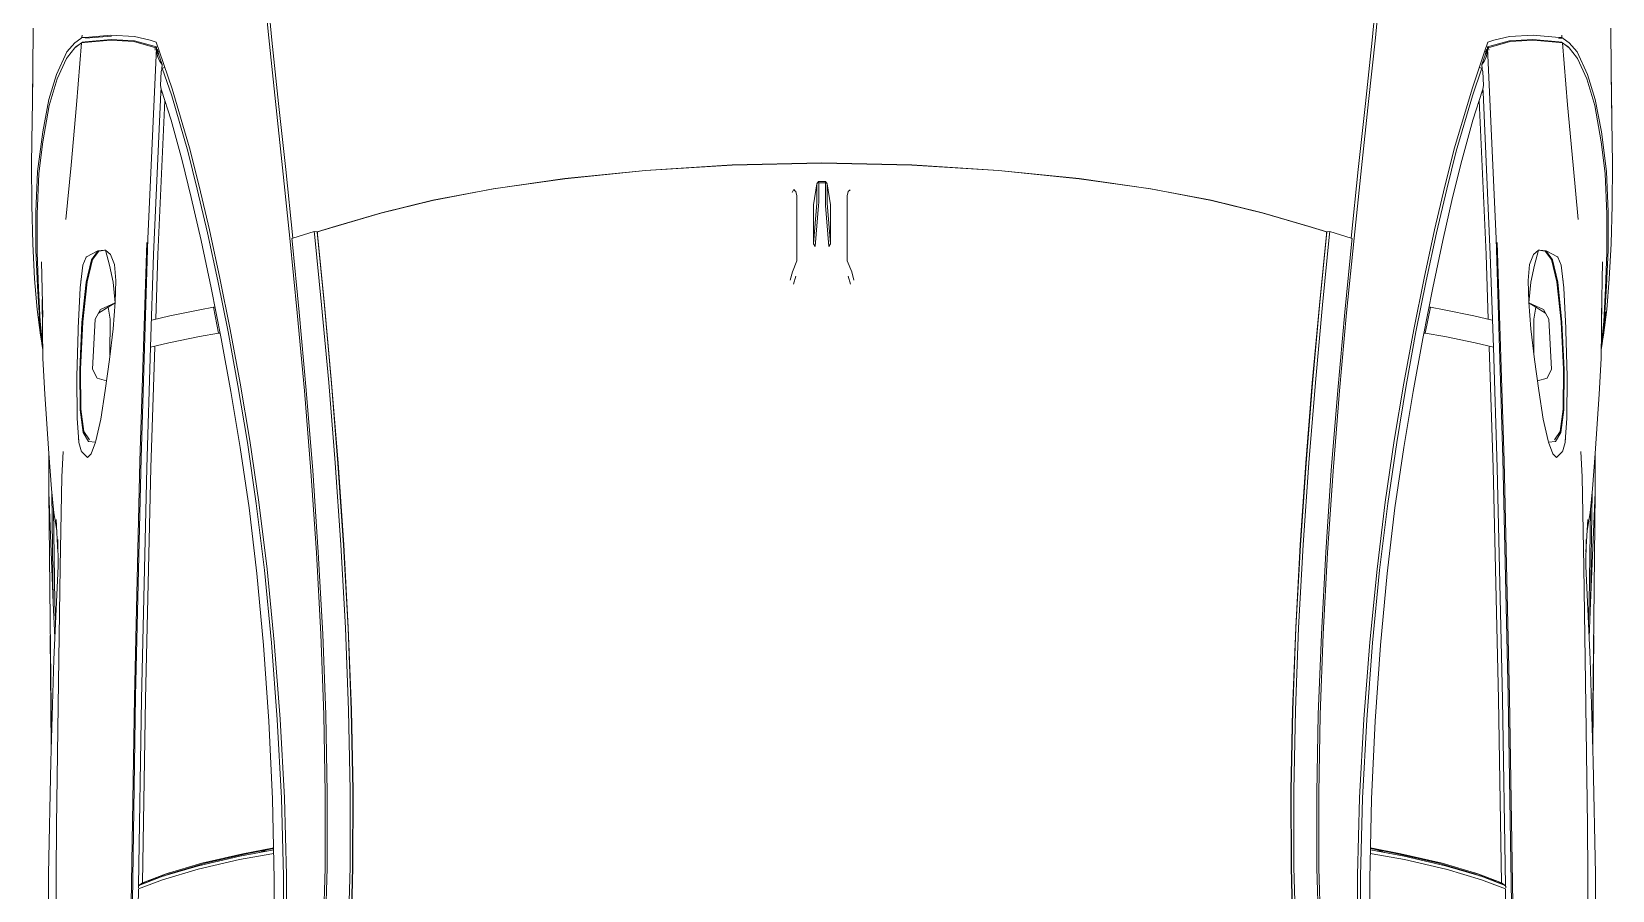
# Model space of a CAD drawing. Header units: millimetres. Extents: x -5354 to 175654, y 1543 to 8261111.
# Drawn here: x 17334 to 19207, y 11843 to 12861 of the extents above; entities that cross this region are included whole.
import ezdxf

# ---------------------------------------------------------------- set-up
doc = ezdxf.new("R2010")
doc.units = ezdxf.units.MM
doc.layers.add('Moveis', color=250, linetype='Continuous', lineweight=13)

msp = doc.modelspace()

# ---------------------------------------------------------------- linework, layer by layer
at = {"layer": 'Moveis', "extrusion": (2.24964e-32, 1.22465e-16, -1)}
for p, q in [((17607.5, 12926.5), (17614.7, 12853.3)), ((17611.4, 12923.5), (17618.5, 12850.6)), ((18922.6, 12850.6), (18929.7, 12923.5)), ((18926.4, 12853.3), (18933.5, 12926.5)), ((17335, 12815.4), (17335.6, 12864.7)), ((17393.4, 12853.5), (17391.9, 12852.5)), ((17393.4, 12853.5), (17393.7, 12856.6)), ((17397, 12853.7), (17393.4, 12853.5)), ((17427.7, 12856.4), (17397, 12853.7)), ((17428.2, 12855.4), (17397.5, 12852.7)), ((17455.6, 12854.7), (17427.7, 12856.4)), ((17474.1, 12850.7), (17455.6, 12854.7)), ((19085.4, 12854.7), (19067, 12850.7)), ((19113.4, 12856.4), (19085.4, 12854.7)), ((19144.1, 12853.7), (19113.4, 12856.4)), ((19147.6, 12853.5), (19144.1, 12853.7)), ((19147.4, 12856.6), (19147.6, 12853.5)), ((19149.1, 12852.5), (19147.6, 12853.5)), ((19205.4, 12864.7), (19206, 12815.4)), ((17375.6, 12836.5), (17363.1, 12809.9)), ((17375.6, 12836.5), (17385, 12847.5)), ((17376.4, 12830.5), (17385.1, 12841.5)), ((17391.9, 12852.5), (17385, 12847.5)), ((17392.9, 12847.2), (17385.1, 12841.5)), ((17385.1, 12841.5), (17386, 12842.5)), ((17386, 12842.5), (17392.4, 12847.1)), ((17387, 12773.8), (17392.9, 12847.2)), ((17392.4, 12847.1), (17393.9, 12848.2)), ((17392.9, 12847.2), (17396.5, 12847.6)), ((17393.9, 12848.2), (17397.2, 12848.7)), ((17396.5, 12847.6), (17427.2, 12850.4)), ((17397.2, 12848.7), (17427.9, 12851.4)), ((17427.2, 12850.4), (17455, 12848.8)), ((17427.9, 12851.4), (17455.7, 12849.8)), ((17455, 12848.8), (17478.2, 12842.4)), ((17455.7, 12849.8), (17481.8, 12842.6)), ((17481.7, 12841.1), (17471.6, 12615.4)), ((17481.2, 12848), (17474.1, 12850.7)), ((17478.2, 12842.4), (17480.3, 12841.9)), ((17480.3, 12841.9), (17480.1, 12838.8)), ((17481.8, 12842.6), (17480.3, 12841.9)), ((17481.2, 12848), (17485.1, 12836.5)), ((17481.8, 12842.6), (17481.7, 12841.1)), ((17481.7, 12841.1), (17482.8, 12831.7)), ((17482.2, 12839.6), (17481.7, 12841.1)), ((17482.2, 12839.6), (17483, 12839.4)), ((17482.2, 12839.6), (17488.4, 12821.7)), ((17485, 12831.6), (17483, 12839.4)), ((17485.1, 12836.5), (17483.6, 12837)), ((17500.1, 12793), (17485.1, 12836.5)), ((17614.7, 12853.3), (17622.6, 12777.9)), ((17618.5, 12850.6), (17626.4, 12775.5)), ((18914.7, 12775.5), (18922.6, 12850.6)), ((18918.4, 12777.9), (18926.4, 12853.3)), ((19055.9, 12836.5), (19041, 12793)), ((19058.8, 12839.6), (19052.7, 12821.7)), ((19059.9, 12848), (19055.9, 12836.5)), ((19057.5, 12837), (19055.9, 12836.5)), ((19056.1, 12831.6), (19058.1, 12839.4)), ((19058.8, 12839.6), (19058.1, 12839.4)), ((19059.4, 12841.1), (19058.3, 12831.7)), ((19058.8, 12839.6), (19059.4, 12841.1)), ((19085.3, 12849.8), (19059.3, 12842.6)), ((19059.3, 12842.6), (19060.7, 12841.9)), ((19059.3, 12842.6), (19059.4, 12841.1)), ((19059.4, 12841.1), (19069.5, 12615.4)), ((19067, 12850.7), (19059.9, 12848)), ((19062.9, 12842.4), (19060.7, 12841.9)), ((19060.7, 12841.9), (19060.9, 12838.8)), ((19086.1, 12848.8), (19062.9, 12842.4)), ((19113.2, 12851.4), (19085.3, 12849.8)), ((19113.9, 12850.4), (19086.1, 12848.8)), ((19143.9, 12848.7), (19113.2, 12851.4)), ((19144.6, 12847.6), (19113.9, 12850.4)), ((19146.9, 12852.4), (19143.6, 12852.7)), ((19147.2, 12848.2), (19143.9, 12848.7)), ((19148.1, 12847.2), (19144.6, 12847.6)), ((19148.6, 12847.1), (19147.2, 12848.2)), ((19154.1, 12773.8), (19148.1, 12847.2)), ((19148.1, 12847.2), (19156, 12841.5)), ((19155, 12842.5), (19148.6, 12847.1)), ((19156.1, 12847.5), (19149.1, 12852.5)), ((19156, 12841.5), (19155, 12842.5)), ((19164.7, 12830.5), (19156, 12841.5)), ((19165.5, 12836.5), (19156.1, 12847.5)), ((19178, 12809.9), (19165.5, 12836.5)), ((19165.7, 12840.2), (19165.7, 12840.2)), ((17364, 12804.6), (17375.1, 12828.9)), ((17376.2, 12830.3), (17375.1, 12828.9)), ((17376.2, 12830.3), (17376.4, 12830.5)), ((17482.8, 12831.7), (17485.6, 12825.2)), ((17485.6, 12825.2), (17488.4, 12821.7)), ((17487.3, 12813.4), (17488.4, 12817.5)), ((17488.1, 12816.6), (17488.4, 12821.7)), ((17491.5, 12818), (17488.4, 12817.5)), ((17499.7, 12784.5), (17488.4, 12817.5)), ((19041.4, 12784.5), (19052.7, 12817.5)), ((19052.7, 12817.5), (19049.6, 12818)), ((19055.5, 12825.2), (19052.7, 12821.7)), ((19052.9, 12816.6), (19052.7, 12821.7)), ((19052.7, 12817.5), (19053.8, 12813.4)), ((19058.3, 12831.7), (19055.5, 12825.2)), ((19164.9, 12830.3), (19164.7, 12830.5)), ((19164.9, 12830.3), (19165.9, 12828.9)), ((19177.1, 12804.6), (19165.9, 12828.9)), ((17334.6, 12777.5), (17335, 12815.1)), ((17335.3, 12811.9), (17334.6, 12777.5)), ((17335.3, 12811.4), (17334.6, 12777.5)), ((17334.7, 12782.6), (17335, 12815.4)), ((17363.1, 12809.9), (17354.3, 12780)), ((17354.6, 12773.2), (17364, 12804.6)), ((17486.5, 12796.7), (17487.3, 12813.4)), ((19053.8, 12813.4), (19054.5, 12796.7)), ((19186.5, 12773.2), (19177.1, 12804.6)), ((19186.8, 12780), (19178, 12809.9)), ((19205.8, 12811.9), (19206.9, 12755.8)), ((19206, 12815.4), (19206.1, 12807.3)), ((19206, 12815.1), (19206.8, 12759.6)), ((17354.3, 12780), (17346.8, 12741.9)), ((17478.3, 12596.5), (17486.9, 12788.8)), ((17483.5, 12596.5), (17491.6, 12779.1)), ((17487.3, 12792.4), (17486.5, 12796.7)), ((17486.9, 12788.8), (17487.1, 12793.3)), ((17486.9, 12788.8), (17488.7, 12788)), ((17486.9, 12788.8), (17488.4, 12788.8)), ((17487.6, 12791.3), (17487.3, 12792.4)), ((17499.3, 12755.5), (17487.6, 12791.3)), ((17499.7, 12784.5), (17518.7, 12718.8)), ((17520.7, 12722.8), (17500.1, 12793)), ((19041, 12793), (19020.4, 12722.8)), ((19022.4, 12718.8), (19041.4, 12784.5)), ((19053.5, 12791.3), (19041.8, 12755.5)), ((19049.5, 12779), (19057.6, 12596.5)), ((19054.2, 12788.8), (19052.4, 12788)), ((19054.2, 12788.8), (19052.7, 12788.8)), ((19053.8, 12792.4), (19053.5, 12791.3)), ((19054.5, 12796.7), (19053.8, 12792.4)), ((19054.2, 12788.8), (19054, 12793.3)), ((19062.7, 12596.5), (19054.2, 12788.8)), ((19194.3, 12741.9), (19186.8, 12780)), ((17334.6, 12777.5), (17334.2, 12755.8)), ((17347, 12729.9), (17354.6, 12773.2)), ((17380.4, 12702.5), (17387, 12773.8)), ((17622.6, 12777.9), (17631.1, 12699)), ((17626.4, 12775.5), (17634.9, 12697)), ((18906.2, 12697), (18914.7, 12775.5)), ((18909.9, 12699), (18918.4, 12777.9)), ((19160.7, 12702.5), (19154.1, 12773.8)), ((19194.1, 12729.9), (19186.5, 12773.2)), ((17334.2, 12755.8), (17333.7, 12704)), ((17346.8, 12741.9), (17340.5, 12694.7)), ((17512.3, 12708), (17499.3, 12755.5)), ((19041.8, 12755.5), (19028.8, 12708)), ((19200.5, 12694.7), (19194.3, 12741.9)), ((19207.4, 12704), (19206.9, 12755.8)), ((17342.1, 12692.5), (17347, 12729.9)), ((17532.3, 12677.4), (17520.7, 12722.8)), ((19020.4, 12722.8), (19008.8, 12677.4)), ((19198.9, 12692.5), (19194.1, 12729.9)), ((17333.7, 12704), (17333.9, 12654.9)), ((17523, 12664.1), (17512.3, 12708)), ((17518.7, 12718.8), (17530.1, 12673.8)), ((18164.1, 12702.4), (18270.5, 12704.7)), ((18164.2, 12702.7), (18270.5, 12705)), ((18270.5, 12705), (18376.9, 12702.7)), ((18270.5, 12704.7), (18376.9, 12702.4)), ((19011, 12673.8), (19022.4, 12718.8)), ((19028.8, 12708), (19018, 12664.1)), ((19024.3, 12716.9), (19024.3, 12716.9)), ((19207.1, 12654.9), (19207.4, 12704)), ((17340.5, 12694.7), (17338.7, 12646.9)), ((17340.1, 12644.4), (17342.1, 12692.5)), ((17374.3, 12637.9), (17380.4, 12702.5)), ((17631.1, 12699), (17639.9, 12615.8)), ((17634.9, 12697), (17643.4, 12615.8)), ((17880.7, 12674.1), (17965.6, 12686.2)), ((17965.8, 12686.5), (17881, 12674.4)), ((17965.6, 12686.2), (18061.3, 12696)), ((17965.8, 12686.5), (18061.4, 12696.2)), ((18061.3, 12696), (18164.1, 12702.4)), ((18061.4, 12696.2), (18164.2, 12702.7)), ((18376.9, 12702.7), (18479.7, 12696.2)), ((18376.9, 12702.4), (18479.8, 12696)), ((18575.3, 12686.5), (18479.7, 12696.2)), ((18479.8, 12696), (18575.4, 12686.2)), ((18660.1, 12674.4), (18575.3, 12686.5)), ((18575.4, 12686.2), (18660.4, 12674.1)), ((18897.6, 12615.8), (18906.2, 12697)), ((18901.2, 12615.8), (18909.9, 12699)), ((19166.7, 12637.9), (19160.7, 12702.5)), ((19200.9, 12644.4), (19198.9, 12692.5)), ((19202.4, 12646.9), (19200.5, 12694.7)), ((17530.1, 12673.8), (17542.1, 12622.2)), ((17544.4, 12625.5), (17532.3, 12677.4)), ((17808.9, 12660.4), (17880.7, 12674.1)), ((17881, 12674.4), (17809.3, 12660.7)), ((18235.2, 12670), (18236.9, 12673.2)), ((18239.7, 12671.3), (18236.9, 12673.2)), ((18236.9, 12673.2), (18238.4, 12673.2)), ((18240.7, 12665.9), (18239.7, 12671.3)), ((18260.6, 12655.3), (18264.4, 12680.1)), ((18264.4, 12680.1), (18264.3, 12657.2)), ((18266.4, 12682.8), (18264.4, 12680.1)), ((18274.6, 12682.8), (18266.4, 12682.8)), ((18266.6, 12681.4), (18266.4, 12682.8)), ((18266.6, 12681.4), (18274.5, 12681.4)), ((18266.6, 12658.6), (18266.6, 12681.4)), ((18274.6, 12682.8), (18274.5, 12681.4)), ((18274.5, 12681.4), (18274.5, 12658.6)), ((18276.6, 12680.1), (18274.6, 12682.8)), ((18276.8, 12657.2), (18276.6, 12680.1)), ((18276.6, 12680.1), (18280.5, 12655.3)), ((18301.4, 12671.3), (18300.4, 12665.9)), ((18304, 12673.1), (18301.4, 12671.3)), ((18660.1, 12674.4), (18731.8, 12660.7)), ((18660.4, 12674.1), (18732.2, 12660.4)), ((19008.8, 12677.4), (18996.6, 12625.5)), ((18999, 12622.2), (19011, 12673.8)), ((17333.9, 12654.9), (17335.2, 12609.2)), ((17534.5, 12613.2), (17523, 12664.1)), ((17747.8, 12645.5), (17808.9, 12660.4)), ((17748.3, 12645.8), (17809.3, 12660.7)), ((18240.7, 12665.9), (18240.6, 12588.9)), ((18264.3, 12657.2), (18260.6, 12609)), ((18260.6, 12655.3), (18260.6, 12609)), ((18262.6, 12606), (18266.4, 12654.4)), ((18266.4, 12654.4), (18266.6, 12658.6)), ((18274.5, 12658.6), (18274.6, 12654.4)), ((18274.6, 12654.4), (18278.5, 12606)), ((18280.5, 12609), (18276.8, 12657.2)), ((18280.5, 12609), (18280.5, 12655.3)), ((18300.5, 12588.9), (18300.4, 12665.9)), ((18792.8, 12645.8), (18731.8, 12660.7)), ((18732.2, 12660.4), (18793.3, 12645.5)), ((19018, 12664.1), (19006.6, 12613.2)), ((19205.9, 12609.2), (19207.1, 12654.9)), ((17338.7, 12646.9), (17338.8, 12601.4)), ((17340.1, 12598.7), (17340.1, 12644.4)), ((17694.3, 12630.2), (17672.1, 12623.1)), ((17693.7, 12629.8), (17672.4, 12623.1)), ((17693.7, 12629.8), (17747.8, 12645.5)), ((17748.3, 12645.8), (17694.3, 12630.2)), ((18792.8, 12645.8), (18846.8, 12630.2)), ((18793.3, 12645.5), (18847.4, 12629.8)), ((18869, 12623.1), (18846.8, 12630.2)), ((18847.4, 12629.8), (18868.7, 12623.1)), ((19200.9, 12598.7), (19200.9, 12644.4)), ((19202.2, 12601.4), (19202.4, 12646.9)), ((17470.1, 12610.5), (17461.9, 12351.4)), ((17463.4, 12354.8), (17471.6, 12615.4)), ((17546.5, 12557), (17534.5, 12613.2)), ((17542.1, 12622.2), (17554.3, 12565.3)), ((17556.8, 12568.5), (17544.4, 12625.5)), ((17639.9, 12615.8), (17648.6, 12527.4)), ((17642.3, 12615.4), (17643.4, 12615.8)), ((17642.6, 12612.5), (17642.3, 12615.4)), ((17650.9, 12528.1), (17642.6, 12612.5)), ((17668.8, 12623.8), (17643.4, 12615.8)), ((17668.8, 12623.8), (17669.1, 12620.9)), ((17672.1, 12623.1), (17668.8, 12623.8)), ((17669.1, 12620.9), (17677.4, 12536.9)), ((17672.1, 12623.1), (17672.4, 12623.1)), ((17680.7, 12535.4), (17672.1, 12623.1)), ((17672.7, 12620.1), (17672.4, 12623.1)), ((17672.6, 12621.4), (17672.4, 12621.3)), ((17681, 12536.2), (17672.7, 12620.1)), ((18868.4, 12620.1), (18860.1, 12536.2)), ((18860.3, 12535.4), (18869, 12623.1)), ((18863.7, 12536.9), (18872, 12620.9)), ((18868.7, 12623.1), (18868.4, 12620.1)), ((18868.7, 12623.1), (18869, 12623.1)), ((18872.3, 12623.8), (18869, 12623.1)), ((18872, 12620.9), (18872.3, 12623.8)), ((18897.6, 12615.8), (18872.3, 12623.8)), ((18898.5, 12612.5), (18890.2, 12528.1)), ((18892.4, 12527.4), (18901.2, 12615.8)), ((18897.6, 12615.8), (18898.8, 12615.4)), ((18898.8, 12615.4), (18898.5, 12612.5)), ((18996.6, 12625.5), (18984.2, 12568.5)), ((18986.7, 12565.3), (18999, 12622.2)), ((19006.6, 12613.2), (18994.6, 12557)), ((19069.5, 12615.4), (19077.7, 12354.8)), ((19071, 12610.5), (19079.2, 12351.4)), ((17335.2, 12609.2), (17337.3, 12567.6)), ((17338.8, 12601.4), (17340.6, 12559.1)), ((17341.7, 12556), (17340.1, 12598.7)), ((17394.5, 12583.8), (17398.2, 12593.1)), ((17398.2, 12593.1), (17398.7, 12593.8)), ((17398.7, 12593.8), (17412.1, 12600.6)), ((17404.6, 12590.2), (17411.8, 12600)), ((17413.4, 12600.3), (17406, 12590.6)), ((17411.8, 12600), (17413.4, 12600.3)), ((17412.1, 12600.6), (17419.9, 12601.6)), ((17421.3, 12601.7), (17413.4, 12600.3)), ((17413.4, 12600.3), (17419.9, 12601.6)), ((17419.9, 12601.6), (17421.3, 12601.7)), ((17421.3, 12601.7), (17426.2, 12583.8)), ((17427.1, 12596.6), (17421.3, 12601.7)), ((17432.1, 12584.7), (17427.1, 12596.6)), ((17478.3, 12596.5), (17474.8, 12486.7)), ((17480.9, 12519.9), (17483.5, 12596.5)), ((18262.6, 12606), (18260.6, 12609)), ((18280.5, 12609), (18278.5, 12606)), ((19057.6, 12596.5), (19060.1, 12519.9)), ((19062.7, 12596.5), (19066.3, 12486.7)), ((19109, 12584.7), (19114, 12596.6)), ((19114, 12596.6), (19119.7, 12601.7)), ((19119.7, 12601.7), (19114.9, 12583.8)), ((19121.1, 12601.6), (19119.7, 12601.7)), ((19119.7, 12601.7), (19127.6, 12600.3)), ((19121.1, 12601.6), (19121.2, 12601.6)), ((19128.9, 12600.6), (19121.2, 12601.6)), ((19127.6, 12600.3), (19121.2, 12601.6)), ((19127.6, 12600.3), (19135.1, 12590.6)), ((19129.2, 12600), (19127.7, 12600.3)), ((19142.3, 12593.8), (19128.9, 12600.6)), ((19129.2, 12600), (19136.5, 12590.2)), ((19142.9, 12593.1), (19142.3, 12593.8)), ((19146.6, 12583.8), (19142.9, 12593.1)), ((19199.3, 12556), (19200.9, 12598.7)), ((19200.5, 12559.1), (19202.2, 12601.4)), ((19203.7, 12567.6), (19205.9, 12609.2)), ((17346.8, 12522.3), (17345.4, 12587.6)), ((17391.3, 12557.1), (17394.5, 12583.8)), ((17398.3, 12563.5), (17404.6, 12590.2)), ((17406, 12590.6), (17399.5, 12564)), ((17426.2, 12583.8), (17430.3, 12563.6)), ((17433.6, 12565.7), (17432.1, 12584.7)), ((18235.4, 12575.7), (18232.7, 12566.1)), ((18240.6, 12588.9), (18235.4, 12575.7)), ((18305.7, 12575.7), (18300.5, 12588.9)), ((18308.4, 12566.1), (18305.7, 12575.7)), ((19107.5, 12565.7), (19109, 12584.7)), ((19114.9, 12583.8), (19110.8, 12563.6)), ((19135.1, 12590.6), (19141.6, 12564)), ((19136.5, 12590.2), (19142.8, 12563.5)), ((19149.8, 12557.1), (19146.6, 12583.8)), ((19194.3, 12522.3), (19195.7, 12587.6)), ((17337.3, 12567.6), (17340.3, 12531.1)), ((17340.6, 12559.1), (17343, 12520.9)), ((17344, 12516.9), (17341.7, 12556)), ((17391.3, 12557.1), (17388.8, 12509.1)), ((17392.4, 12566.4), (17392.1, 12565.2)), ((17392.1, 12565.2), (17392.1, 12564.4)), ((17393.4, 12515.8), (17398.3, 12563.5)), ((17399.5, 12564), (17394.4, 12516.5)), ((17430.3, 12563.6), (17432.8, 12539)), ((17432.9, 12539.9), (17433.6, 12565.7)), ((17558.5, 12497), (17546.5, 12557)), ((17554.3, 12565.3), (17566.5, 12504.7)), ((17569.1, 12507.6), (17556.8, 12568.5)), ((18236.8, 12561.3), (18239.5, 12570.9)), ((18301.5, 12570.9), (18304.2, 12561.3)), ((18984.2, 12568.5), (18972, 12507.6)), ((18974.6, 12504.7), (18986.7, 12565.3)), ((18994.6, 12557), (18982.6, 12497)), ((19108.2, 12539.9), (19107.5, 12565.7)), ((19110.8, 12563.6), (19108.3, 12539)), ((19141.6, 12564), (19146.6, 12516.5)), ((19142.8, 12563.5), (19147.6, 12515.8)), ((19148.7, 12566.4), (19148.9, 12565.2)), ((19148.9, 12565.2), (19148.9, 12564.4)), ((19149.8, 12557.1), (19152.2, 12509.1)), ((19197.1, 12516.9), (19199.3, 12556)), ((19198.1, 12520.9), (19200.5, 12559.1)), ((19200.7, 12531.1), (19203.7, 12567.6)), ((17346.4, 12543.2), (17347, 12473.2)), ((17432.8, 12539), (17415.4, 12531.1)), ((17432.8, 12539), (17419.4, 12530.8)), ((17430.3, 12508.3), (17432.9, 12539.9)), ((17677.4, 12536.9), (17685.8, 12444.7)), ((17680.7, 12535.4), (17689.1, 12443.6)), ((17689.3, 12444.3), (17681, 12536.2)), ((18860.1, 12536.2), (18851.7, 12444.3)), ((18852, 12443.6), (18860.3, 12535.4)), ((18855.3, 12444.7), (18863.7, 12536.9)), ((19110.8, 12508.3), (19108.2, 12539.9)), ((19108.3, 12539), (19125.7, 12531.1)), ((19108.3, 12539), (19116.5, 12533.9)), ((19194.1, 12473.2), (19194.7, 12543.2)), ((17340.3, 12531.1), (17344.1, 12500.6)), ((17342.5, 12522.8), (17345.8, 12490.6)), ((17343, 12520.9), (17346.2, 12488.3)), ((17346.8, 12485.7), (17344, 12516.9)), ((17394.4, 12516.5), (17391.6, 12460.6)), ((17408.9, 12519.6), (17405.8, 12460.3)), ((17415.4, 12531.1), (17408.9, 12519.6)), ((17413, 12526.8), (17419.4, 12530.8)), ((17419.4, 12530.8), (17413.5, 12527.8)), ((17424.6, 12533.9), (17426.8, 12519.8)), ((17426.6, 12477.3), (17426.8, 12519.8)), ((17476.1, 12518.7), (17497.7, 12523.8)), ((17497.7, 12523.8), (17533.2, 12531)), ((17533.2, 12531), (17549.3, 12533.8)), ((17551.1, 12533.8), (17549.3, 12533.8)), ((17549.3, 12533.8), (17555.4, 12503.1)), ((17648.6, 12527.4), (17657, 12434.9)), ((17659.3, 12435.5), (17650.9, 12528.1)), ((18890.2, 12528.1), (18881.8, 12435.5)), ((18884.1, 12434.9), (18892.4, 12527.4)), ((18991.7, 12533.8), (18985.6, 12503.1)), ((18990, 12533.8), (18991.7, 12533.8)), ((19007.9, 12531), (18991.7, 12533.8)), ((19043.3, 12523.8), (19007.9, 12531)), ((19065, 12518.7), (19043.3, 12523.8)), ((19116.5, 12533.9), (19114.2, 12519.8)), ((19114.4, 12477.3), (19114.2, 12519.8)), ((19116.5, 12533.9), (19121.7, 12530.8)), ((19128.1, 12526.8), (19121.7, 12530.8)), ((19127.5, 12527.8), (19121.7, 12530.8)), ((19125.7, 12531.1), (19132.2, 12519.6)), ((19132.2, 12519.6), (19135.3, 12460.3)), ((19146.6, 12516.5), (19149.4, 12460.6)), ((19194.2, 12485.7), (19197.1, 12516.9)), ((19194.8, 12488.3), (19198.1, 12520.9)), ((19195.3, 12490.6), (19199.5, 12528.3)), ((19197, 12500.6), (19200.7, 12531.1)), ((17344.1, 12500.6), (17345.7, 12491.9)), ((17388.8, 12506.5), (17387.4, 12451.6)), ((17388.8, 12508.6), (17388.8, 12509.1)), ((17388.8, 12508.4), (17388.8, 12508.6)), ((17388.8, 12506.5), (17388.8, 12508.4)), ((17390.8, 12459.7), (17393.4, 12515.8)), ((17426, 12472.1), (17430.3, 12508.3)), ((17532.5, 12499.1), (17496.2, 12491.8)), ((17555.4, 12503.1), (17532.5, 12499.1)), ((17557.2, 12503.1), (17555.4, 12503.1)), ((17566.5, 12504.7), (17578.2, 12441)), ((17580.9, 12443.7), (17569.1, 12507.6)), ((18972, 12507.6), (18960.1, 12443.7)), ((18962.8, 12441), (18974.6, 12504.7)), ((18983.8, 12503.1), (18985.6, 12503.1)), ((18985.6, 12503.1), (19008.6, 12499.1)), ((19008.6, 12499.1), (19044.9, 12491.8)), ((19115, 12472.1), (19110.8, 12508.3)), ((19147.6, 12515.8), (19150.3, 12459.7)), ((19152.2, 12508.6), (19152.2, 12509.1)), ((19152.3, 12508.4), (19152.2, 12508.6)), ((19152.3, 12506.5), (19152.3, 12508.4)), ((19152.3, 12506.5), (19153.7, 12451.6)), ((19195.4, 12492.1), (19197, 12500.6)), ((17345.8, 12490.6), (17346.9, 12484)), ((17346.2, 12488.3), (17346.9, 12484)), ((17474.8, 12486.7), (17470.1, 12343.4)), ((17496.2, 12491.8), (17474.8, 12486.7)), ((17474.8, 12486.7), (17474.8, 12486.7)), ((17475.2, 12343.4), (17479.9, 12486.9)), ((17570, 12434.1), (17558.5, 12497)), ((18982.6, 12497), (18971.1, 12434.1)), ((19044.9, 12491.8), (19066.3, 12486.7)), ((19061.2, 12486.9), (19065.9, 12343.4)), ((19066.3, 12486.7), (19066.3, 12486.7)), ((19066.3, 12486.7), (19070.9, 12343.4)), ((19195.3, 12490.6), (19194.2, 12483.6)), ((19194.2, 12483.9), (19194.8, 12488.3)), ((17347, 12473.2), (17349.3, 12430.9)), ((17391.6, 12460.6), (17391.9, 12413.1)), ((17405.8, 12460.3), (17411.2, 12449.9)), ((17421, 12435.1), (17426, 12472.1)), ((19120.1, 12435.1), (19115, 12472.1)), ((19135.3, 12460.3), (19129.9, 12449.9)), ((19149.4, 12460.6), (19149.2, 12413.1)), ((19194.1, 12473.2), (19191.8, 12430.9)), ((17387.6, 12402.4), (17387.4, 12451.6)), ((17391.1, 12412.1), (17390.8, 12459.7)), ((17411.2, 12449.9), (17422.5, 12446.5)), ((17592.2, 12375.9), (17580.9, 12443.7)), ((17685.8, 12444.7), (17693.5, 12349.5)), ((17689.1, 12443.6), (17696.8, 12348.7)), ((17697, 12349.3), (17689.3, 12444.3)), ((18851.7, 12444.3), (18844, 12349.3)), ((18844.3, 12348.7), (18852, 12443.6)), ((18847.6, 12349.5), (18855.3, 12444.7)), ((18960.1, 12443.7), (18948.8, 12375.9)), ((19129.9, 12449.9), (19118.5, 12446.5)), ((19150.3, 12459.7), (19150, 12412.1)), ((19153.5, 12402.4), (19153.7, 12451.6)), ((17354.2, 12360.4), (17349.3, 12430.9)), ((17415.7, 12401.4), (17421, 12435.1)), ((17580.9, 12367.6), (17570, 12434.1)), ((17578.2, 12441), (17589.4, 12373.6)), ((17657, 12434.9), (17664.7, 12339.6)), ((17666.9, 12340.2), (17659.3, 12435.5)), ((18881.8, 12435.5), (18874.2, 12340.2)), ((18876.4, 12339.6), (18884.1, 12434.9)), ((18951.7, 12373.6), (18962.8, 12441)), ((18971.1, 12434.1), (18960.2, 12367.6)), ((19125.3, 12401.4), (19120.1, 12435.1)), ((19186.9, 12360.4), (19191.8, 12430.9)), ((17394.9, 12385.5), (17391.1, 12412.1)), ((17391.9, 12413.1), (17395.7, 12386.5)), ((19149.2, 12413.1), (19145.3, 12386.5)), ((19150, 12412.1), (19146.2, 12385.5)), ((17389.7, 12374.3), (17387.6, 12402.4)), ((17389.7, 12373.4), (17388.8, 12385.7)), ((17394.9, 12385.5), (17394.9, 12385.5)), ((17401.3, 12374.7), (17394.9, 12385.5)), ((17395.7, 12386.5), (17402.2, 12376.8)), ((17409.9, 12375.4), (17415.7, 12401.4)), ((19131.1, 12375.4), (19125.3, 12401.4)), ((19145.3, 12386.5), (19138.9, 12376.8)), ((19146.2, 12385.5), (19139.8, 12374.7)), ((19151.4, 12374.3), (19153.5, 12402.4)), ((19151.4, 12373.4), (19152.2, 12385.7)), ((17392.9, 12362.5), (17389.7, 12373.4)), ((17409.4, 12373.8), (17401.3, 12374.7)), ((17409.4, 12373.8), (17404.3, 12360.3)), ((17409.4, 12373.8), (17409.9, 12375.4)), ((17591.4, 12296.1), (17580.9, 12367.6)), ((17589.4, 12373.6), (17599.9, 12301.1)), ((17602.9, 12302.9), (17592.2, 12375.9)), ((18948.8, 12375.9), (18938.2, 12302.9)), ((18941.2, 12301.1), (18951.7, 12373.6)), ((18960.2, 12367.6), (18949.7, 12296.1)), ((19131.7, 12373.8), (19131.1, 12375.4)), ((19139.8, 12374.7), (19131.7, 12373.8)), ((19131.7, 12373.8), (19136.8, 12360.3)), ((19148.1, 12362.5), (19151.4, 12373.4)), ((17354.2, 12360.4), (17354.2, 12314.3)), ((17357.1, 12318.6), (17354.2, 12360.4)), ((17371, 12362.9), (17369.7, 12332.8)), ((17393.1, 12362.3), (17392.9, 12362.5)), ((17393, 12362.4), (17392.9, 12362.5)), ((17399.9, 12355.8), (17393.1, 12362.3)), ((17399.9, 12355.8), (17404.3, 12360.3)), ((17461.9, 12351.4), (17455.6, 12071.4)), ((17457, 12073.1), (17463.4, 12354.8)), ((17693.5, 12349.5), (17700.2, 12252.2)), ((17696.8, 12348.7), (17703.5, 12251.7)), ((17703.7, 12252.2), (17697, 12349.3)), ((18844, 12349.3), (18837.3, 12252.2)), ((18837.6, 12251.7), (18844.3, 12348.7)), ((18840.8, 12252.2), (18847.6, 12349.5)), ((19077.7, 12354.8), (19084, 12073.1)), ((19079.2, 12351.4), (19085.5, 12071.4)), ((19141.2, 12355.8), (19136.8, 12360.3)), ((19141.2, 12355.8), (19148, 12362.3)), ((19148, 12362.3), (19148.1, 12362.5)), ((19148, 12362.4), (19148.1, 12362.5)), ((19170.1, 12362.9), (19171.4, 12332.8)), ((19184, 12318.6), (19186.9, 12360.4)), ((19186.9, 12360.4), (19186.8, 12314.3)), ((17369.7, 12332.8), (17367.7, 12225.6)), ((17470.1, 12343.4), (17463.8, 12069.3)), ((17468.8, 12069.2), (17475.2, 12343.4)), ((17664.7, 12339.6), (17671.3, 12242.9)), ((17673.5, 12243.4), (17666.9, 12340.2)), ((18874.2, 12340.2), (18867.6, 12243.4)), ((18869.8, 12242.9), (18876.4, 12339.6)), ((19065.9, 12343.4), (19072.3, 12069.2)), ((19077.3, 12069.3), (19070.9, 12343.4)), ((19171.4, 12332.8), (19173.4, 12225.6)), ((17355.5, 12163.5), (17354.2, 12314.3)), ((17354.2, 12314.3), (17359.4, 12183.3)), ((17360.1, 12290.3), (17357.1, 12318.6)), ((17359.4, 12183.3), (17357.5, 12314.6)), ((19181, 12290.3), (19184, 12318.6)), ((19181.6, 12183.3), (19183.6, 12314.6)), ((19186.8, 12314.3), (19181.6, 12183.3)), ((19185.5, 12163.5), (19186.8, 12314.3)), ((17359.6, 12294.7), (17361.2, 12183.4)), ((17600.7, 12218.2), (17591.4, 12296.1)), ((17599.9, 12301.1), (17609.6, 12222.1)), ((17612.7, 12223.5), (17602.9, 12302.9)), ((18938.2, 12302.9), (18928.4, 12223.5)), ((18931.5, 12222.1), (18941.2, 12301.1)), ((18949.7, 12296.1), (18940.4, 12218.2)), ((19181.5, 12294.7), (19179.8, 12183.4)), ((17363.5, 12269.2), (17360.1, 12290.3)), ((17362.8, 12282.2), (17364.9, 12243.7)), ((19178.2, 12282.2), (19176.1, 12243.7)), ((19177.5, 12269.2), (19181, 12290.3)), ((17364.9, 12258.7), (17365, 12226.9)), ((19176.2, 12258.7), (19176.1, 12226.9)), ((17671.3, 12242.9), (17676.5, 12146.2)), ((17678.7, 12146.5), (17673.5, 12243.4)), ((17700.2, 12252.2), (17705.7, 12154)), ((17703.5, 12251.7), (17708.8, 12153.6)), ((17709.1, 12154.1), (17703.7, 12252.2)), ((18837.3, 12252.2), (18832, 12154.1)), ((18832.3, 12153.6), (18837.6, 12251.7)), ((18835.4, 12154), (18840.8, 12252.2)), ((18867.6, 12243.4), (18862.4, 12146.5)), ((18864.6, 12146.2), (18869.8, 12242.9)), ((17365, 12226.9), (17360.2, 12116.3)), ((17367.7, 12225.6), (17365.4, 12089.6)), ((17608.5, 12133.2), (17600.7, 12218.2)), ((17609.6, 12222.1), (17618, 12136)), ((17621.3, 12136.9), (17612.7, 12223.5)), ((18928.4, 12223.5), (18919.8, 12136.9)), ((18923.1, 12136), (18931.5, 12222.1)), ((18940.4, 12218.2), (18932.6, 12133.2)), ((19173.4, 12225.6), (19175.6, 12089.6)), ((19176.1, 12226.9), (19180.9, 12116.3)), ((17359.4, 12183.3), (17361.3, 12142.3)), ((17361.2, 12183.4), (17362.2, 12162.6)), ((19179.8, 12183.4), (19178.9, 12162.6)), ((19181.6, 12183.3), (19179.8, 12142.3)), ((17357.3, 12025.1), (17355.5, 12163.5)), ((19183.7, 12025.1), (19185.5, 12163.5)), ((17355.8, 12144.6), (17357, 12013.4)), ((17676.5, 12146.2), (17680, 12050.8)), ((17682.3, 12051), (17678.7, 12146.5)), ((17705.7, 12154), (17709.4, 12056.3)), ((17708.8, 12153.6), (17712.5, 12056.2)), ((17712.8, 12056.5), (17709.1, 12154.1)), ((18832, 12154.1), (18828.2, 12056.5)), ((18828.6, 12056.2), (18832.3, 12153.6)), ((18831.6, 12056.3), (18835.4, 12154)), ((18862.4, 12146.5), (18858.8, 12051)), ((18861, 12050.8), (18864.6, 12146.2)), ((19185.3, 12144.6), (19184.1, 12013.4)), ((17615, 12043.1), (17608.5, 12133.2)), ((17618, 12136), (17624.9, 12045)), ((17628.3, 12045.6), (17621.3, 12136.9)), ((18919.8, 12136.9), (18912.8, 12045.6)), ((18916.2, 12045), (18923.1, 12136)), ((18932.6, 12133.2), (18926.1, 12043.1)), ((17360.2, 12116.3), (17356.4, 11995.3)), ((19180.9, 12116.3), (19184.7, 11995.3)), ((17365.4, 12089.6), (17363.2, 11919.8)), ((19175.6, 12089.6), (19177.9, 11919.8)), ((17455.6, 12071.4), (17451, 11781.9)), ((17457, 12073.1), (17452.4, 11782)), ((17460.2, 11848.1), (17463.8, 12069.3)), ((17465.3, 11851.6), (17468.8, 12069.2)), ((19072.3, 12069.2), (19075.8, 11851.6)), ((19080.8, 11848.1), (19077.3, 12069.3)), ((19084, 12073.1), (19088.6, 11782)), ((19085.5, 12071.4), (19090, 11781.9)), ((17680, 12050.8), (17681.8, 11958)), ((17684.1, 11958.1), (17682.3, 12051)), ((17709.4, 12056.3), (17711.4, 11961.1)), ((17712.5, 12056.2), (17714.4, 11961.1)), ((17714.7, 11961.2), (17712.8, 12056.5)), ((18828.2, 12056.5), (18826.3, 11961.2)), ((18826.7, 11961.1), (18828.6, 12056.2)), ((18829.7, 11961.1), (18831.6, 12056.3)), ((18858.8, 12051), (18857, 11958.1)), ((18859.3, 11958), (18861, 12050.8)), ((17619.3, 11951), (17615, 12043.1)), ((17624.9, 12045), (17629.7, 11952.1)), ((17633.3, 11952.5), (17628.3, 12045.6)), ((18912.8, 12045.6), (18907.8, 11952.5)), ((18911.3, 11952.1), (18916.2, 12045)), ((18926.1, 12043.1), (18921.8, 11951)), ((17356.4, 11995.3), (17353.9, 11861.9)), ((19184.7, 11995.3), (19187.2, 11861.9)), ((17681.8, 11958), (17681.6, 11868.9)), ((17683.9, 11869), (17684.1, 11958.1)), ((17711.4, 11961.1), (17711.2, 11870)), ((17714.4, 11961.1), (17714.2, 11870.1)), ((17714.6, 11870.1), (17714.7, 11961.2)), ((18826.3, 11961.2), (18826.5, 11870.1)), ((18826.9, 11870.1), (18826.7, 11961.1)), ((18829.8, 11870), (18829.7, 11961.1)), ((18857, 11958.1), (18857.2, 11869)), ((18859.5, 11868.9), (18859.3, 11958)), ((17621.3, 11856), (17619.3, 11951)), ((17629.7, 11952.1), (17632.1, 11859.4)), ((17635.7, 11860.5), (17633.3, 11952.5)), ((18826.6, 11935.4), (18826.4, 11935.5)), ((18907.8, 11952.5), (18905.3, 11860.5)), ((18908.9, 11859.4), (18911.3, 11952.1)), ((18921.8, 11951), (18919.7, 11856)), ((17363.2, 11919.8), (17361.9, 11754.9)), ((18826.4, 11928.3), (18826.6, 11928.2)), ((18826.4, 11924.5), (18826.6, 11924.4)), ((18826.4, 11922.7), (18826.6, 11922.5)), ((18826.4, 11921.7), (18826.6, 11921.6)), ((19177.9, 11919.8), (19179.2, 11754.9)), ((17580, 11879.1), (17531, 11867.8)), ((17580.4, 11883.1), (17531.4, 11871.8)), ((17584.2, 11886.1), (17535.3, 11874.8)), ((17539.3, 11874.8), (17588.2, 11886.1)), ((17618.5, 11886.1), (17580, 11879.1)), ((17580.4, 11883.1), (17620.6, 11890.6)), ((17620.6, 11892.9), (17584.2, 11886.1)), ((17588.2, 11886.1), (17620.6, 11892.1)), ((17604.1, 11887.6), (17616.2, 11892)), ((17616.2, 11892), (17616.2, 11892.1)), ((17620.7, 11886.5), (17618.5, 11886.1)), ((18920.4, 11886.5), (18922.6, 11886.1)), ((18920.5, 11892.9), (18956.8, 11886.1)), ((18952.8, 11886.1), (18920.5, 11892.1)), ((18960.7, 11883.1), (18920.5, 11890.6)), ((18922.6, 11886.1), (18961.1, 11879.1)), ((18924.9, 11892), (18924.8, 11892.1)), ((18937, 11887.6), (18924.9, 11892)), ((19001.8, 11874.8), (18952.8, 11886.1)), ((18956.8, 11886.1), (19005.8, 11874.8)), ((18960.7, 11883.1), (19009.6, 11871.8)), ((18961.1, 11879.1), (19010.1, 11867.8)), ((17353.9, 11861.9), (17352.6, 11737.1)), ((17493.1, 11862.3), (17465.3, 11851.6)), ((17496.6, 11863.3), (17471.3, 11853.6)), ((17531, 11867.8), (17488.7, 11855.3)), ((17531.4, 11871.8), (17489.2, 11859.3)), ((17489.9, 11859.5), (17497.1, 11862.3)), ((17535.3, 11874.8), (17493.1, 11862.3)), ((17497.1, 11862.3), (17539.3, 11874.8)), ((17635.4, 11772.2), (17635.7, 11860.5)), ((17681.6, 11868.9), (17679.3, 11784.7)), ((17681.6, 11784.9), (17683.9, 11869)), ((17711.2, 11870), (17709, 11784.4)), ((17714.2, 11870.1), (17711.9, 11784.7)), ((17712.3, 11784.6), (17714.6, 11870.1)), ((18826.5, 11870.1), (18828.8, 11784.6)), ((18829.1, 11784.7), (18826.9, 11870.1)), ((18832.1, 11784.4), (18829.8, 11870)), ((18857.2, 11869), (18859.5, 11784.9)), ((18861.8, 11784.7), (18859.5, 11868.9)), ((18905.3, 11860.5), (18905.7, 11772.2)), ((19044, 11862.3), (19001.8, 11874.8)), ((19005.8, 11874.8), (19048, 11862.3)), ((19009.6, 11871.8), (19051.8, 11859.3)), ((19010.1, 11867.8), (19010.3, 11867.8)), ((19010.3, 11867.8), (19010.3, 11867.7)), ((19010.3, 11867.8), (19052.4, 11855.3)), ((19051.2, 11859.5), (19044, 11862.3)), ((19044.5, 11863.3), (19069.8, 11853.6)), ((19048, 11862.3), (19071.8, 11853.1)), ((19187.2, 11861.9), (19188.5, 11737.1)), ((17460.3, 11844.4), (17458.7, 11718.8)), ((17465.3, 11851.6), (17460.2, 11848.1)), ((17460.2, 11848.1), (17466.5, 11851.6)), ((17460.2, 11847.4), (17460.9, 11848.4)), ((17460.2, 11848.1), (17460.5, 11847.9)), ((17460.2, 11847.4), (17460.2, 11848.1)), ((17460.2, 11847.4), (17460.2, 11845.6)), ((17488.7, 11855.3), (17460.3, 11844.4)), ((17489.2, 11859.3), (17460.9, 11848.4)), ((17465.3, 11851.6), (17469.1, 11851.6)), ((17469.3, 11851.6), (17469.3, 11853.1)), ((17469.3, 11853.1), (17469.3, 11851.6)), ((17471.3, 11853.6), (17471.3, 11853.9)), ((17471.3, 11853.6), (17471.3, 11853.2)), ((17620.8, 11772.8), (17621.3, 11856)), ((17632.1, 11859.4), (17631.8, 11772.1)), ((18909.3, 11772.1), (18908.9, 11859.4)), ((18919.7, 11856), (18920.3, 11772.8)), ((19051.8, 11859.3), (19080.2, 11848.4)), ((19052.4, 11855.3), (19080.7, 11844.4)), ((19069.8, 11853.6), (19069.7, 11853.2)), ((19069.8, 11853.6), (19069.8, 11853.9)), ((19071.8, 11851.6), (19071.8, 11853.1)), ((19071.8, 11853.1), (19075.8, 11851.6)), ((19071.8, 11853.1), (19071.8, 11851.6)), ((19072, 11851.6), (19075.8, 11851.6)), ((19080.8, 11848.1), (19074.6, 11851.6)), ((19075.8, 11851.6), (19080.8, 11848.1)), ((19080.9, 11847.4), (19080.2, 11848.4)), ((19080.8, 11848.1), (19080.5, 11847.9)), ((19082.3, 11718.8), (19080.7, 11844.4)), ((19080.9, 11847.4), (19080.8, 11848.1)), ((19080.9, 11845.6), (19080.9, 11847.4))]:
    msp.add_line(p, q, dxfattribs=at)

doc.saveas('drawing.dxf')
